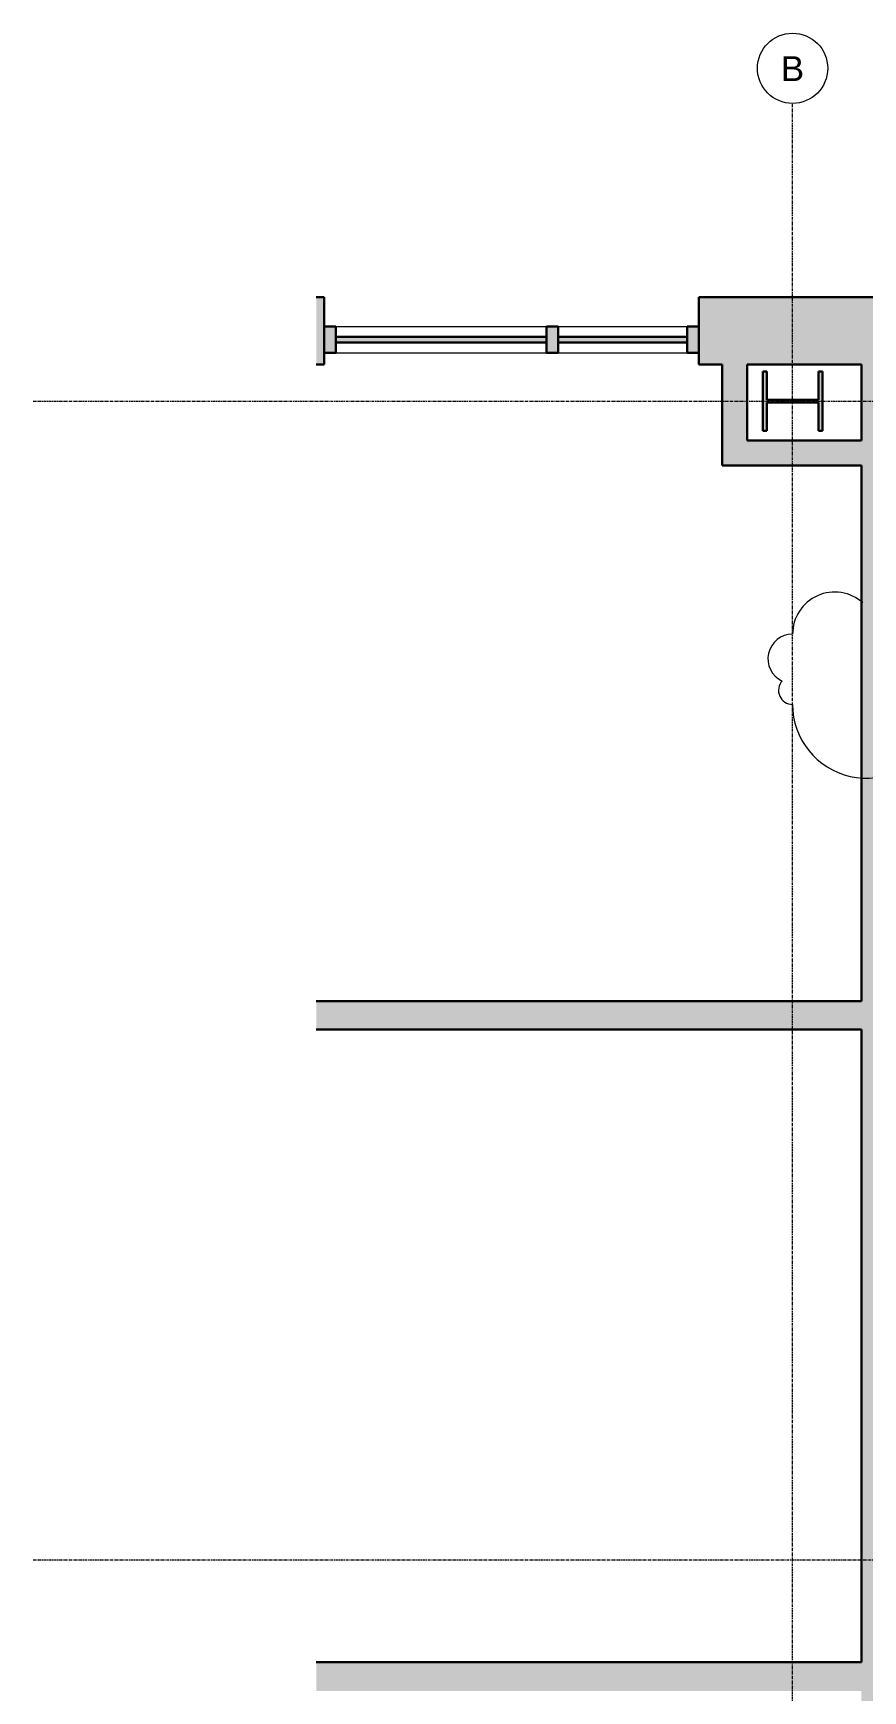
# Model space of a CAD drawing. Header units: inches. Extents: x -610 to 219, y 1022 to 1725.
# Drawn here: x -610 to -468.3, y 1441.7 to 1724.9 of the extents above; entities that cross this region are included whole.
import ezdxf

# ---------------------------------------------------------------- set-up
doc = ezdxf.new("R2010")
doc.units = ezdxf.units.IN
doc.header["$MEASUREMENT"] = 0
doc.linetypes.add('Grid Line 1_2_', pattern=[0.875, 0.5, -0.125, 0.125, -0.125])
for name, color, linetype, lineweight in [('A-GLAZ-CURT', 52, 'Continuous', 18), ('A-GLAZ-CWMG', 51, 'Continuous', 18), ('A-WALL', 113, 'Continuous', 18), ('A-WALL-PATT', 111, 'Continuous', 18), ('G-ANNO-REVC', 71, 'Continuous', 9), ('I-WALL', 2, 'Continuous', 18), ('S-COLS', 52, 'Continuous', 18), ('S-GRID', 1, 'Continuous', 9), ('S-GRID-IDEN', 1, 'Continuous', 9)]:
    doc.layers.add(name, color=color, linetype=linetype, lineweight=lineweight)
doc.styles.add('Swis721 Lt BT', font='swissl.ttf', dxfattribs={"height": 4.257319})

# ---------------------------------------------------------------- blocks, each defined once
blk = doc.blocks.new('System Panel - Glazed-4776491-FIRST FLOOR POWER _ SIGNAL')
at = {"layer": 'A-GLAZ-CURT'}
blk.add_hatch(color=250, dxfattribs=at).paths.add_polyline_path([(11.01, 0.5), (-11.01, 0.5), (-11.01, -0.5), (11.01, -0.5)], flags=0)
at = {"layer": 'A-GLAZ-CURT', "color": 8, "lineweight": 30}
for p, q in [((11.01, 0.5), (-11.01, 0.5)), ((-11.01, 0.5), (-11.01, -0.5)), ((11.01, -0.5), (11.01, 0.5)), ((-11.01, -0.5), (11.01, -0.5))]:
    blk.add_line(p, q, dxfattribs=at)
blk = doc.blocks.new('System Panel - Glazed-4776492-FIRST FLOOR POWER _ SIGNAL')
at = {"layer": 'A-GLAZ-CURT'}
blk.add_hatch(color=250, dxfattribs=at).paths.add_polyline_path([(17.99, 0.5), (-17.99, 0.5), (-17.99, -0.5), (17.99, -0.5)], flags=0)
at = {"layer": 'A-GLAZ-CURT', "color": 8, "lineweight": 30}
for p, q in [((17.99, 0.5), (-17.99, 0.5)), ((-17.99, 0.5), (-17.99, -0.5)), ((17.99, -0.5), (17.99, 0.5)), ((-17.99, -0.5), (17.99, -0.5))]:
    blk.add_line(p, q, dxfattribs=at)
blk = doc.blocks.new('Rectangular Mullion - 2_ x 4_5_ rectangular-4776493-FIRST FLOOR POWER _ SIGNAL')
at = {"layer": 'A-GLAZ-CWMG'}
blk.add_hatch(color=250, dxfattribs=at).paths.add_polyline_path([(-2, -2.25), (0, -2.25), (0, 2.25), (-2, 2.25)], flags=0)
at = {"layer": 'A-GLAZ-CWMG', "color": 8, "lineweight": 30}
for p, q in [((0, 2.25), (-2, 2.25)), ((-2, 2.25), (-2, -2.25)), ((0, -2.25), (0, 2.25)), ((-2, -2.25), (0, -2.25))]:
    blk.add_line(p, q, dxfattribs=at)
blk = doc.blocks.new('Rectangular Mullion - 2_ x 4_5_ rectangular-4776494-FIRST FLOOR POWER _ SIGNAL')
at = {"layer": 'A-GLAZ-CWMG'}
blk.add_hatch(color=250, dxfattribs=at).paths.add_polyline_path([(0, -2.25), (-2, -2.25), (-2, 2.25), (0, 2.25)], flags=0)
at = {"layer": 'A-GLAZ-CWMG', "color": 8, "lineweight": 30}
for p, q in [((-2, 2.25), (0, 2.25)), ((-2, -2.25), (-2, 2.25)), ((0, 2.25), (0, -2.25)), ((0, -2.25), (-2, -2.25))]:
    blk.add_line(p, q, dxfattribs=at)
blk = doc.blocks.new('Rectangular Mullion - 2_ x 4_5_ rectangular-4530554-FIRST FLOOR POWER _ SIGNAL')
at = {"layer": 'A-GLAZ-CWMG', "color": 55}
for p, q in [((-272.34, 1674.79), (-250.31, 1674.79)), ((-272.34, 1670.29), (-250.31, 1670.29))]:
    blk.add_line(p, q, dxfattribs=at)
blk = doc.blocks.new('Rectangular Mullion - 2_ x 4_5_ rectangular-4776490-FIRST FLOOR POWER _ SIGNAL')
at = {"layer": 'A-GLAZ-CWMG'}
blk.add_hatch(color=250, dxfattribs=at).paths.add_polyline_path([(-1, -2.25), (-1, 2.25), (1, 2.25), (1, -2.25)], flags=0)
at = {"layer": 'A-GLAZ-CWMG', "color": 8, "lineweight": 30}
for p, q in [((-1, 2.25), (1, 2.25)), ((-1, -2.25), (-1, 2.25)), ((1, 2.25), (1, -2.25)), ((1, -2.25), (-1, -2.25))]:
    blk.add_line(p, q, dxfattribs=at)
blk = doc.blocks.new('Rectangular Mullion - 2_ x 4_5_ rectangular-4530556-FIRST FLOOR POWER _ SIGNAL')
at = {"layer": 'A-GLAZ-CWMG', "color": 55}
for p, q in [((-310.31, 1674.79), (-274.34, 1674.79)), ((-310.31, 1670.29), (-274.34, 1670.29))]:
    blk.add_line(p, q, dxfattribs=at)
blk = doc.blocks.new('W-Wide Flange-Column - W10X60-4625964-FIRST FLOOR POWER _ SIGNAL')
at = {"layer": 'S-COLS'}
blk.add_hatch(color=250, dxfattribs=at).paths.add_polyline_path([(-5.05, -5.1), (5.05, -5.1), (5.05, -4.42), (0.21, -4.42), (0.21, 4.42), (5.05, 4.42), (5.05, 5.1), (-5.05, 5.1), (-5.05, 4.42), (-0.21, 4.42), (-0.21, -4.42), (-5.05, -4.42)], flags=0)
at = {"layer": 'S-COLS', "color": 8, "lineweight": 30}
for p, q in [((5.05, 5.1), (-5.05, 5.1)), ((-5.05, 5.1), (-5.05, 4.42)), ((-5.05, 4.42), (-0.21, 4.42)), ((-0.21, 4.42), (-0.21, -4.42)), ((0.21, -4.42), (0.21, 4.42)), ((0.21, 4.42), (5.05, 4.42)), ((5.05, 4.42), (5.05, 5.1)), ((-0.21, -4.42), (-5.05, -4.42)), ((-5.05, -4.42), (-5.05, -5.1)), ((-5.05, -5.1), (5.05, -5.1)), ((5.05, -4.42), (0.21, -4.42)), ((5.05, -5.1), (5.05, -4.42))]:
    blk.add_line(p, q, dxfattribs=at)
blk = doc.blocks.new('Grid - Grid Head - Circle-50561-FIRST FLOOR POWER _ SIGNAL')
at = {"layer": 'S-GRID-IDEN'}
blk.add_circle((0, 0), 0.125, dxfattribs=at)
blk = doc.blocks.new('Family - ___-4861937-FIRST FLOOR POWER _ SIGNAL')
at = {"layer": 'G-ANNO-REVC'}
for centre, radius, start, end in [((-473.11, 1622.22), 7.2, 48.1897, 180), ((-480.31, 1618.02), 4.2, 90, 244.7912), ((-480.31, 1612.62), 2.4, 138.1897, 270), ((-467.71, 1610.22), 12.6, 180, 334.7912)]:
    blk.add_arc(centre, radius, start, end, dxfattribs=at)

msp = doc.modelspace()

# ---------------------------------------------------------------- hatches: boundary and pattern name
at = {"layer": 'A-WALL-PATT', "lineweight": 9}
h = msp.add_hatch(color=7, dxfattribs=at)
h.paths.add_polyline_path([(-488.06, 1668.29), (-468.56, 1668.29), (-468.56, 1679.79), (-496.31, 1679.79), (-496.31, 1668.29), (-492.31, 1668.29)], flags=0)
h.paths.add_polyline_path([(-560.31, 1668.29), (-560.31, 1679.79), (-561.65, 1679.79), (-561.65, 1668.29)], flags=0)
for points in [[(-464.31, 1334.54), (-464.31, 1679.79), (-468.56, 1679.79), (-468.56, 1334.54)], [(-488.06, 1655.29), (-488.06, 1668.29), (-492.31, 1668.29), (-492.31, 1655.29)], [(-468.56, 1651.04), (-468.56, 1655.29), (-492.31, 1655.29), (-492.31, 1651.04), (-471.57, 1651.04)], [(-468.56, 1554.66), (-468.56, 1559.54), (-561.65, 1559.54), (-561.65, 1554.66), (-471.57, 1554.66)], [(-468.56, 1441.66), (-468.56, 1446.54), (-561.65, 1446.54), (-561.65, 1441.66), (-471.57, 1441.66)]]:
    msp.add_hatch(color=7, dxfattribs=at).paths.add_polyline_path(points, flags=0)

# ---------------------------------------------------------------- linework, layer by layer
at = {"layer": 'A-WALL', "color": 8, "lineweight": 30}
for p, q in [((-560.31, 1679.79), (-561.65, 1679.79)), ((-560.31, 1668.29), (-560.31, 1679.79)), ((-468.56, 1679.79), (-496.31, 1679.79)), ((-496.31, 1679.79), (-496.31, 1668.29)), ((-561.65, 1668.29), (-560.31, 1668.29)), ((-496.31, 1668.29), (-492.31, 1668.29)), ((-488.06, 1668.29), (-468.56, 1668.29)), ((-468.56, 1559.54), (-561.65, 1559.54)), ((-561.65, 1554.66), (-468.56, 1554.66)), ((-468.56, 1446.54), (-561.65, 1446.54))]:
    msp.add_line(p, q, dxfattribs=at)
at = {"layer": 'I-WALL', "color": 8, "lineweight": 30}
for p, q in [((-464.31, 1679.79), (-468.56, 1679.79)), ((-492.31, 1668.29), (-492.31, 1651.04)), ((-488.06, 1655.29), (-488.06, 1668.29)), ((-468.56, 1668.29), (-468.56, 1655.29)), ((-468.56, 1655.29), (-488.06, 1655.29)), ((-492.31, 1651.04), (-468.56, 1651.04)), ((-468.56, 1651.04), (-468.56, 1559.54)), ((-468.56, 1554.66), (-468.56, 1446.54))]:
    msp.add_line(p, q, dxfattribs=at)
at = {"layer": 'S-GRID', "linetype": 'Grid Line 1_2_'}
for p, q in [((-480.31, 1021.94), (-480.31, 1712.92)), ((-609.99, 1662.04), (207.32, 1662.04)), ((-609.99, 1464.04), (207.32, 1464.04))]:
    msp.add_line(p, q, dxfattribs=at)

# ---------------------------------------------------------------- block references
at = {"layer": 'A-GLAZ-CURT', "color": 55, "rotation": 180}
for name, p in [('System Panel - Glazed-4776492-FIRST FLOOR POWER _ SIGNAL', (-540.32, 1672.54)), ('System Panel - Glazed-4776491-FIRST FLOOR POWER _ SIGNAL', (-509.32, 1672.54))]:
    msp.add_blockref(name, p, dxfattribs=at)
at = {"layer": 'A-GLAZ-CWMG', "color": 55, "extrusion": (0, 0, -1)}
for name, p in [('Rectangular Mullion - 2_ x 4_5_ rectangular-4776494-FIRST FLOOR POWER _ SIGNAL', (560.31, 1672.54)), ('Rectangular Mullion - 2_ x 4_5_ rectangular-4776490-FIRST FLOOR POWER _ SIGNAL', (521.34, 1672.54))]:
    msp.add_blockref(name, p, dxfattribs=at)
at = {"layer": 'A-GLAZ-CWMG', "color": 55}
for name, p in [('Rectangular Mullion - 2_ x 4_5_ rectangular-4530556-FIRST FLOOR POWER _ SIGNAL', (-248, 0)), ('Rectangular Mullion - 2_ x 4_5_ rectangular-4530554-FIRST FLOOR POWER _ SIGNAL', (-248, 0)), ('Rectangular Mullion - 2_ x 4_5_ rectangular-4776493-FIRST FLOOR POWER _ SIGNAL', (-496.31, 1672.54))]:
    msp.add_blockref(name, p, dxfattribs=at)
at = {"layer": 'G-ANNO-REVC'}
msp.add_blockref('Family - ___-4861937-FIRST FLOOR POWER _ SIGNAL', (0, 0), dxfattribs=at)
at = {"layer": 'S-COLS', "color": 55, "rotation": 89.99999999999991}
msp.add_blockref('W-Wide Flange-Column - W10X60-4625964-FIRST FLOOR POWER _ SIGNAL', (-480.31, 1662.04), dxfattribs=at)
at = {"layer": 'S-GRID-IDEN', "xscale": 47.99999999999997, "yscale": 47.99999999999997, "zscale": 47.99999999999997}
msp.add_blockref('Grid - Grid Head - Circle-50561-FIRST FLOOR POWER _ SIGNAL', (-480.31, 1718.92), dxfattribs=at)

# ---------------------------------------------------------------- next in the draw order: texts
at = {"layer": 'S-GRID-IDEN', "insert": (-480.31, 1720.99), "char_height": 4.26, "width": 4.536, "attachment_point": 2, "line_spacing_factor": 1.00667, "style": 'Swis721 Lt BT', "bg_fill": 3, "box_fill_scale": 1.25, "bg_fill_color": 0, "bg_fill_transparency": 0}
msp.add_mtext('B', dxfattribs=at)

doc.saveas('drawing.dxf')
